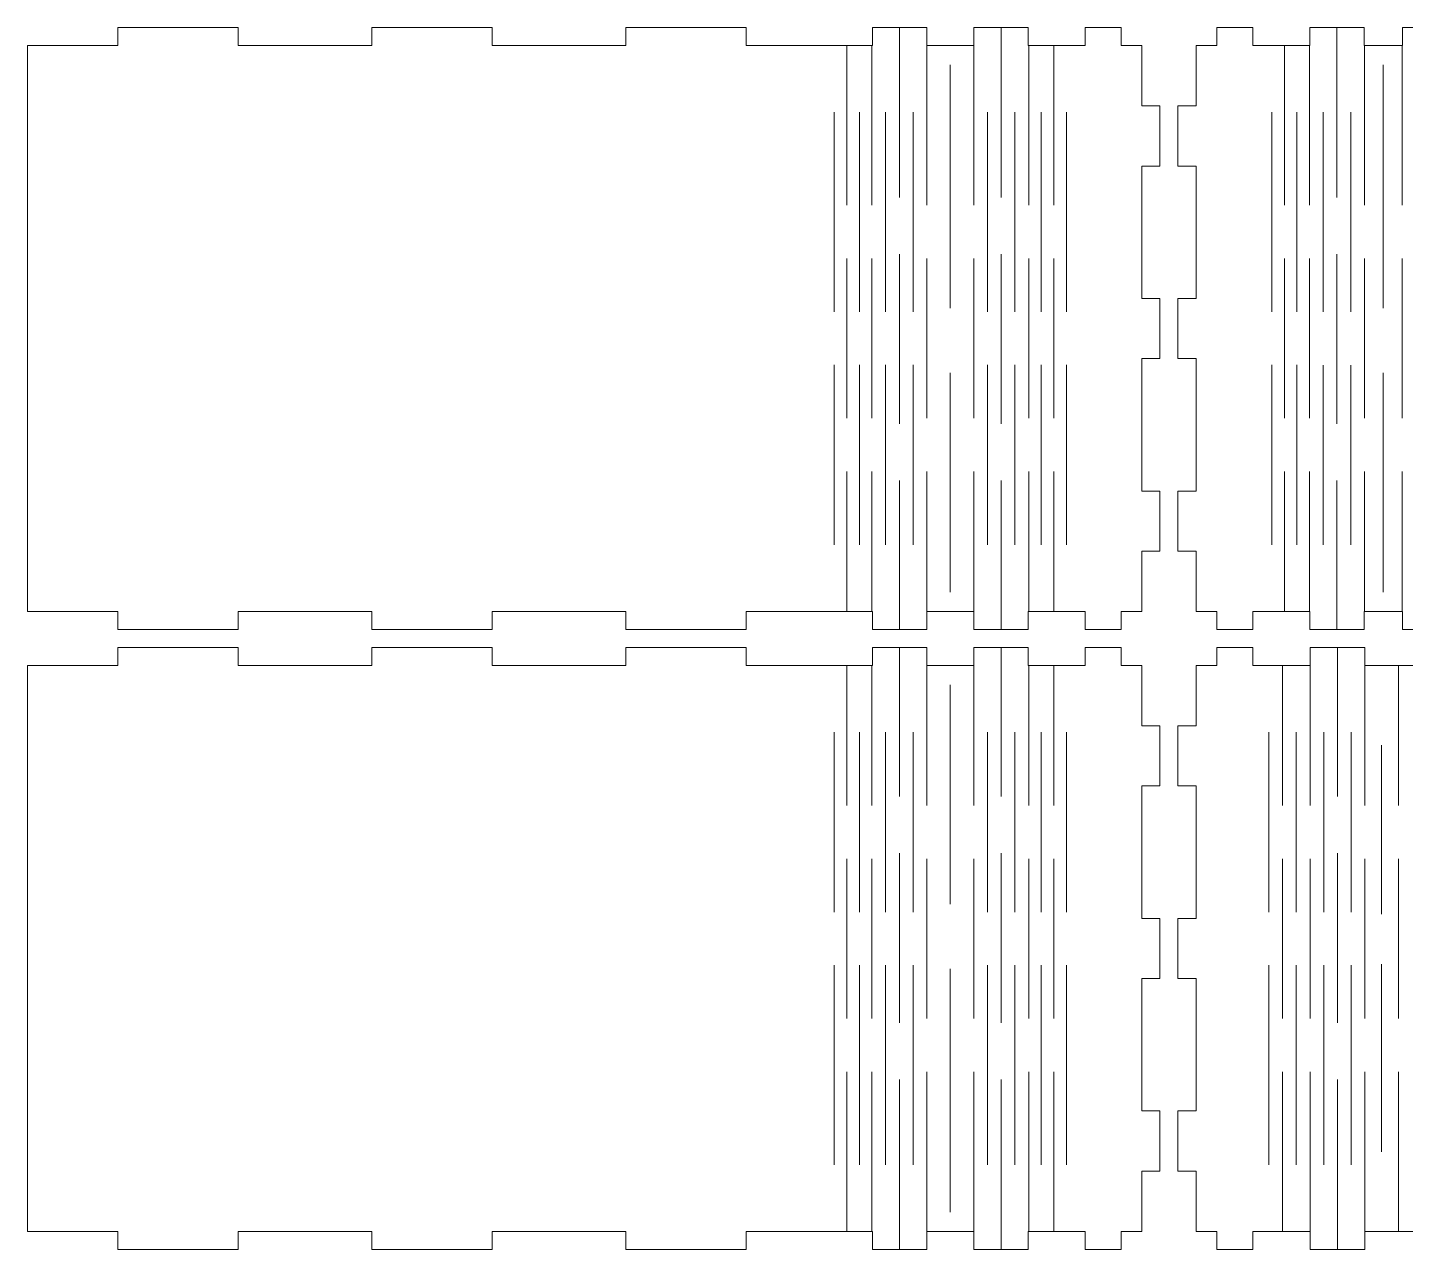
# Model space of a CAD drawing. Header units: millimetres. Extents: x -357 to 357, y -682 to 682.
# Drawn here: x -231.4 to -2.4, y -681.7 to -478.7 of the extents above; entities that cross this region are included whole.
import ezdxf

# ---------------------------------------------------------------- set-up
doc = ezdxf.new("R2010")
doc.units = ezdxf.units.MM
doc.header["$MEASUREMENT"] = 0
doc.layers.add('Camada 1', color=7, linetype='Continuous')

msp = doc.modelspace()

# ---------------------------------------------------------------- linework, layer by layer
at = {"layer": 'Camada 1', "color": 250, "lineweight": 20}
for points, knots in [([(-174.1886, -478.7139), (-174.1886, -478.7139), (-154.1887, -478.7139), (-154.1887, -478.7139), (-154.1887, -478.7139), (-154.1887, -478.7139), (-154.1887, -481.7139), (-154.1887, -481.7139), (-154.1887, -481.7139), (-154.1887, -481.7139), (-131.9916, -481.7139), (-131.9916, -481.7139), (-131.9916, -481.7139), (-131.9916, -481.7139), (-131.9916, -478.7139), (-131.9916, -478.7139), (-131.9916, -478.7139), (-131.9916, -478.7139), (-111.9917, -478.7139), (-111.9917, -478.7139), (-111.9917, -478.7139), (-111.9917, -478.7139), (-111.9917, -481.7139), (-111.9917, -481.7139), (-111.9917, -481.7139), (-111.9917, -481.7139), (-90.9807, -481.7139), (-90.9807, -481.7139), (-90.9807, -481.7139), (-90.9807, -481.7139), (-90.9807, -478.7139), (-90.9807, -478.7139), (-90.9807, -478.7139), (-90.9807, -478.7139), (-81.9556, -478.7139), (-81.9556, -478.7139), (-81.9556, -478.7139), (-81.9556, -478.7139), (-81.9556, -481.7139), (-81.9556, -481.7139), (-81.9556, -481.7139), (-81.9556, -481.7139), (-74.1506, -481.7139), (-74.1506, -481.7139), (-74.1506, -481.7139), (-74.1506, -481.7139), (-74.1506, -478.7139), (-74.1506, -478.7139), (-74.1506, -478.7139), (-74.1506, -478.7139), (-65.1255, -478.7139), (-65.1255, -478.7139), (-65.1255, -478.7139), (-65.1255, -478.7139), (-65.1255, -481.7139), (-65.1255, -481.7139), (-65.1255, -481.7139), (-65.1255, -481.7139), (-55.6663, -481.7139), (-55.6663, -481.7139), (-55.6663, -481.7139), (-55.6663, -481.7139), (-55.6663, -478.7139), (-55.6663, -478.7139), (-55.6663, -478.7139), (-55.6663, -478.7139), (-49.6663, -478.7139), (-49.6663, -478.7139), (-49.6663, -478.7139), (-49.6663, -478.7139), (-49.6663, -481.7139), (-49.6663, -481.7139), (-49.6663, -481.7139), (-49.6663, -481.7139), (-46.2182, -481.7139), (-46.2182, -481.7139), (-46.2182, -481.7139), (-46.2182, -481.7139), (-46.2182, -491.7138), (-46.2182, -491.7138), (-46.2182, -491.7138), (-46.2182, -491.7138), (-43.2182, -491.7138), (-43.2182, -491.7138), (-43.2182, -491.7138), (-43.2182, -491.7138), (-43.2182, -501.7138), (-43.2182, -501.7138), (-43.2182, -501.7138), (-43.2182, -501.7138), (-46.2182, -501.7138), (-46.2182, -501.7138), (-46.2182, -501.7138), (-46.2182, -501.7138), (-46.2182, -523.7137), (-46.2182, -523.7137), (-46.2182, -523.7137), (-46.2182, -523.7137), (-43.2182, -523.7137), (-43.2182, -523.7137), (-43.2182, -523.7137), (-43.2182, -523.7137), (-43.2182, -533.7137), (-43.2182, -533.7137), (-43.2182, -533.7137), (-43.2182, -533.7137), (-46.2182, -533.7137), (-46.2182, -533.7137), (-46.2182, -533.7137), (-46.2182, -533.7137), (-46.2182, -555.7136), (-46.2182, -555.7136), (-46.2182, -555.7136), (-46.2182, -555.7136), (-43.2182, -555.7136), (-43.2182, -555.7136), (-43.2182, -555.7136), (-43.2182, -555.7136), (-43.2182, -565.7136), (-43.2182, -565.7136), (-43.2182, -565.7136), (-43.2182, -565.7136), (-46.2182, -565.7136), (-46.2182, -565.7136), (-46.2182, -565.7136), (-46.2182, -565.7136), (-46.2182, -575.7135), (-46.2182, -575.7135), (-46.2182, -575.7135), (-46.2182, -575.7135), (-49.6663, -575.7135), (-49.6663, -575.7135), (-49.6663, -575.7135), (-49.6663, -575.7135), (-49.6663, -578.7135), (-49.6663, -578.7135), (-49.6663, -578.7135), (-49.6663, -578.7135), (-55.6663, -578.7135), (-55.6663, -578.7135), (-55.6663, -578.7135), (-55.6663, -578.7135), (-55.6663, -575.7135), (-55.6663, -575.7135), (-55.6663, -575.7135), (-55.6663, -575.7135), (-65.1255, -575.7135), (-65.1255, -575.7135), (-65.1255, -575.7135), (-65.1255, -575.7135), (-65.1255, -578.7135), (-65.1255, -578.7135), (-65.1255, -578.7135), (-65.1255, -578.7135), (-74.1506, -578.7135), (-74.1506, -578.7135), (-74.1506, -578.7135), (-74.1506, -578.7135), (-74.1506, -575.7135), (-74.1506, -575.7135), (-74.1506, -575.7135), (-74.1506, -575.7135), (-81.9556, -575.7135), (-81.9556, -575.7135), (-81.9556, -575.7135), (-81.9556, -575.7135), (-81.9556, -578.7135), (-81.9556, -578.7135), (-81.9556, -578.7135), (-81.9556, -578.7135), (-90.9807, -578.7135), (-90.9807, -578.7135), (-90.9807, -578.7135), (-90.9807, -578.7135), (-90.9807, -575.7135), (-90.9807, -575.7135), (-90.9807, -575.7135), (-90.9807, -575.7135), (-111.9917, -575.7135), (-111.9917, -575.7135), (-111.9917, -575.7135), (-111.9917, -575.7135), (-111.9917, -578.7135), (-111.9917, -578.7135), (-111.9917, -578.7135), (-111.9917, -578.7135), (-131.9916, -578.7135), (-131.9916, -578.7135), (-131.9916, -578.7135), (-131.9916, -578.7135), (-131.9916, -575.7135), (-131.9916, -575.7135), (-131.9916, -575.7135), (-131.9916, -575.7135), (-154.1887, -575.7135), (-154.1887, -575.7135), (-154.1887, -575.7135), (-154.1887, -575.7135), (-154.1887, -578.7135), (-154.1887, -578.7135), (-154.1887, -578.7135), (-154.1887, -578.7135), (-174.1886, -578.7135), (-174.1886, -578.7135), (-174.1886, -578.7135), (-174.1886, -578.7135), (-174.1886, -575.7135), (-174.1886, -575.7135), (-174.1886, -575.7135), (-174.1886, -575.7135), (-196.3856, -575.7135), (-196.3856, -575.7135), (-196.3856, -575.7135), (-196.3856, -575.7135), (-196.3856, -578.7135), (-196.3856, -578.7135), (-196.3856, -578.7135), (-196.3856, -578.7135), (-216.3855, -578.7135), (-216.3855, -578.7135), (-216.3855, -578.7135), (-216.3855, -578.7135), (-216.3855, -575.7135), (-216.3855, -575.7135), (-216.3855, -575.7135), (-216.3855, -575.7135), (-231.3854, -575.7135), (-231.3854, -575.7135), (-231.3854, -575.7135), (-231.3854, -575.7135), (-231.3854, -481.7139), (-231.3854, -481.7139), (-231.3854, -481.7139), (-231.3854, -481.7139), (-216.3855, -481.7139), (-216.3855, -481.7139), (-216.3855, -481.7139), (-216.3855, -481.7139), (-216.3855, -478.7139), (-216.3855, -478.7139), (-216.3855, -478.7139), (-216.3855, -478.7139), (-196.3856, -478.7139), (-196.3856, -478.7139), (-196.3856, -478.7139), (-196.3856, -478.7139), (-196.3856, -481.7139), (-196.3856, -481.7139), (-196.3856, -481.7139), (-196.3856, -481.7139), (-174.1886, -481.7139), (-174.1886, -481.7139), (-174.1886, -481.7139), (-174.1886, -481.7139), (-174.1886, -478.7139), (-174.1886, -478.7139)], [0, 0, 0, 0, 0.01538462, 0.01538462, 0.01538462, 0.01538462, 0.03076923, 0.03076923, 0.03076923, 0.03076923, 0.04615385, 0.04615385, 0.04615385, 0.04615385, 0.06153846, 0.06153846, 0.06153846, 0.06153846, 0.07692308, 0.07692308, 0.07692308, 0.07692308, 0.09230769, 0.09230769, 0.09230769, 0.09230769, 0.10769231, 0.10769231, 0.10769231, 0.10769231, 0.12307692, 0.12307692, 0.12307692, 0.12307692, 0.13846154, 0.13846154, 0.13846154, 0.13846154, 0.15384615, 0.15384615, 0.15384615, 0.15384615, 0.16923077, 0.16923077, 0.16923077, 0.16923077, 0.18461538, 0.18461538, 0.18461538, 0.18461538, 0.2, 0.2, 0.2, 0.2, 0.21538462, 0.21538462, 0.21538462, 0.21538462, 0.23076923, 0.23076923, 0.23076923, 0.23076923, 0.24615385, 0.24615385, 0.24615385, 0.24615385, 0.26153846, 0.26153846, 0.26153846, 0.26153846, 0.27692308, 0.27692308, 0.27692308, 0.27692308, 0.29230769, 0.29230769, 0.29230769, 0.29230769, 0.30769231, 0.30769231, 0.30769231, 0.30769231, 0.32307692, 0.32307692, 0.32307692, 0.32307692, 0.33846154, 0.33846154, 0.33846154, 0.33846154, 0.35384615, 0.35384615, 0.35384615, 0.35384615, 0.36923077, 0.36923077, 0.36923077, 0.36923077, 0.38461538, 0.38461538, 0.38461538, 0.38461538, 0.4, 0.4, 0.4, 0.4, 0.41538462, 0.41538462, 0.41538462, 0.41538462, 0.43076923, 0.43076923, 0.43076923, 0.43076923, 0.44615385, 0.44615385, 0.44615385, 0.44615385, 0.46153846, 0.46153846, 0.46153846, 0.46153846, 0.47692308, 0.47692308, 0.47692308, 0.47692308, 0.49230769, 0.49230769, 0.49230769, 0.49230769, 0.50769231, 0.50769231, 0.50769231, 0.50769231, 0.52307692, 0.52307692, 0.52307692, 0.52307692, 0.53846154, 0.53846154, 0.53846154, 0.53846154, 0.55384615, 0.55384615, 0.55384615, 0.55384615, 0.56923077, 0.56923077, 0.56923077, 0.56923077, 0.58461538, 0.58461538, 0.58461538, 0.58461538, 0.6, 0.6, 0.6, 0.6, 0.61538462, 0.61538462, 0.61538462, 0.61538462, 0.63076923, 0.63076923, 0.63076923, 0.63076923, 0.64615385, 0.64615385, 0.64615385, 0.64615385, 0.66153846, 0.66153846, 0.66153846, 0.66153846, 0.67692308, 0.67692308, 0.67692308, 0.67692308, 0.69230769, 0.69230769, 0.69230769, 0.69230769, 0.70769231, 0.70769231, 0.70769231, 0.70769231, 0.72307692, 0.72307692, 0.72307692, 0.72307692, 0.73846154, 0.73846154, 0.73846154, 0.73846154, 0.75384615, 0.75384615, 0.75384615, 0.75384615, 0.76923077, 0.76923077, 0.76923077, 0.76923077, 0.78461538, 0.78461538, 0.78461538, 0.78461538, 0.8, 0.8, 0.8, 0.8, 0.81538462, 0.81538462, 0.81538462, 0.81538462, 0.83076923, 0.83076923, 0.83076923, 0.83076923, 0.84615385, 0.84615385, 0.84615385, 0.84615385, 0.86153846, 0.86153846, 0.86153846, 0.86153846, 0.87692308, 0.87692308, 0.87692308, 0.87692308, 0.89230769, 0.89230769, 0.89230769, 0.89230769, 0.90769231, 0.90769231, 0.90769231, 0.90769231, 0.92307692, 0.92307692, 0.92307692, 0.92307692, 0.93846154, 0.93846154, 0.93846154, 0.93846154, 0.95384615, 0.95384615, 0.95384615, 0.95384615, 0.96923077, 0.96923077, 0.96923077, 0.96923077, 1, 1, 1, 1]), ([(27.1109, -478.7139), (27.1109, -478.7139), (47.1108, -478.7139), (47.1108, -478.7139), (47.1108, -478.7139), (47.1108, -478.7139), (47.1108, -481.7139), (47.1108, -481.7139), (47.1108, -481.7139), (47.1108, -481.7139), (67.7252, -481.7139), (67.7252, -481.7139), (67.7252, -481.7139), (67.7252, -481.7139), (67.7252, -478.7139), (67.7252, -478.7139), (67.7252, -478.7139), (67.7252, -478.7139), (87.7251, -478.7139), (87.7251, -478.7139), (87.7251, -478.7139), (87.7251, -478.7139), (87.7251, -481.7139), (87.7251, -481.7139), (87.7251, -481.7139), (87.7251, -481.7139), (108.3396, -481.7139), (108.3396, -481.7139), (108.3396, -481.7139), (108.3396, -481.7139), (108.3396, -478.7139), (108.3396, -478.7139), (108.3396, -478.7139), (108.3396, -478.7139), (128.3396, -478.7139), (128.3396, -478.7139), (128.3396, -478.7139), (128.3396, -478.7139), (128.3396, -481.7139), (128.3396, -481.7139), (128.3396, -481.7139), (128.3396, -481.7139), (143.3395, -481.7139), (143.3395, -481.7139), (143.3395, -481.7139), (143.3395, -481.7139), (143.3395, -575.7135), (143.3395, -575.7135), (143.3395, -575.7135), (143.3395, -575.7135), (128.3396, -575.7135), (128.3396, -575.7135), (128.3396, -575.7135), (128.3396, -575.7135), (128.3396, -578.7135), (128.3396, -578.7135), (128.3396, -578.7135), (128.3396, -578.7135), (108.3396, -578.7135), (108.3396, -578.7135), (108.3396, -578.7135), (108.3396, -578.7135), (108.3396, -575.7135), (108.3396, -575.7135), (108.3396, -575.7135), (108.3396, -575.7135), (87.7251, -575.7135), (87.7251, -575.7135), (87.7251, -575.7135), (87.7251, -575.7135), (87.7251, -578.7135), (87.7251, -578.7135), (87.7251, -578.7135), (87.7251, -578.7135), (67.7252, -578.7135), (67.7252, -578.7135), (67.7252, -578.7135), (67.7252, -578.7135), (67.7252, -575.7135), (67.7252, -575.7135), (67.7252, -575.7135), (67.7252, -575.7135), (47.1108, -575.7135), (47.1108, -575.7135), (47.1108, -575.7135), (47.1108, -575.7135), (47.1108, -578.7135), (47.1108, -578.7135), (47.1108, -578.7135), (47.1108, -578.7135), (27.1109, -578.7135), (27.1109, -578.7135), (27.1109, -578.7135), (27.1109, -578.7135), (27.1109, -575.7135), (27.1109, -575.7135), (27.1109, -575.7135), (27.1109, -575.7135), (6.0997, -575.7135), (6.0997, -575.7135), (6.0997, -575.7135), (6.0997, -575.7135), (6.0997, -578.7135), (6.0997, -578.7135), (6.0997, -578.7135), (6.0997, -578.7135), (-2.9252, -578.7135), (-2.9252, -578.7135), (-2.9252, -578.7135), (-2.9252, -578.7135), (-2.9252, -575.7135), (-2.9252, -575.7135), (-2.9252, -575.7135), (-2.9252, -575.7135), (-9.2858, -575.7135), (-9.2858, -575.7135), (-9.2858, -575.7135), (-9.2858, -575.7135), (-9.2858, -578.7135), (-9.2858, -578.7135), (-9.2858, -578.7135), (-9.2858, -578.7135), (-18.3109, -578.7135), (-18.3109, -578.7135), (-18.3109, -578.7135), (-18.3109, -578.7135), (-18.3109, -575.7135), (-18.3109, -575.7135), (-18.3109, -575.7135), (-18.3109, -575.7135), (-27.77, -575.7135), (-27.77, -575.7135), (-27.77, -575.7135), (-27.77, -575.7135), (-27.77, -578.7135), (-27.77, -578.7135), (-27.77, -578.7135), (-27.77, -578.7135), (-33.77, -578.7135), (-33.77, -578.7135), (-33.77, -578.7135), (-33.77, -578.7135), (-33.77, -575.7135), (-33.77, -575.7135), (-33.77, -575.7135), (-33.77, -575.7135), (-37.2182, -575.7135), (-37.2182, -575.7135), (-37.2182, -575.7135), (-37.2182, -575.7135), (-37.2182, -565.7136), (-37.2182, -565.7136), (-37.2182, -565.7136), (-37.2182, -565.7136), (-40.2182, -565.7136), (-40.2182, -565.7136), (-40.2182, -565.7136), (-40.2182, -565.7136), (-40.2182, -555.7136), (-40.2182, -555.7136), (-40.2182, -555.7136), (-40.2182, -555.7136), (-37.2182, -555.7136), (-37.2182, -555.7136), (-37.2182, -555.7136), (-37.2182, -555.7136), (-37.2182, -533.7137), (-37.2182, -533.7137), (-37.2182, -533.7137), (-37.2182, -533.7137), (-40.2182, -533.7137), (-40.2182, -533.7137), (-40.2182, -533.7137), (-40.2182, -533.7137), (-40.2182, -523.7137), (-40.2182, -523.7137), (-40.2182, -523.7137), (-40.2182, -523.7137), (-37.2182, -523.7137), (-37.2182, -523.7137), (-37.2182, -523.7137), (-37.2182, -523.7137), (-37.2182, -501.7138), (-37.2182, -501.7138), (-37.2182, -501.7138), (-37.2182, -501.7138), (-40.2182, -501.7138), (-40.2182, -501.7138), (-40.2182, -501.7138), (-40.2182, -501.7138), (-40.2182, -491.7138), (-40.2182, -491.7138), (-40.2182, -491.7138), (-40.2182, -491.7138), (-37.2182, -491.7138), (-37.2182, -491.7138), (-37.2182, -491.7138), (-37.2182, -491.7138), (-37.2182, -481.7139), (-37.2182, -481.7139), (-37.2182, -481.7139), (-37.2182, -481.7139), (-33.77, -481.7139), (-33.77, -481.7139), (-33.77, -481.7139), (-33.77, -481.7139), (-33.77, -478.7139), (-33.77, -478.7139), (-33.77, -478.7139), (-33.77, -478.7139), (-27.77, -478.7139), (-27.77, -478.7139), (-27.77, -478.7139), (-27.77, -478.7139), (-27.77, -481.7139), (-27.77, -481.7139), (-27.77, -481.7139), (-27.77, -481.7139), (-18.3109, -481.7139), (-18.3109, -481.7139), (-18.3109, -481.7139), (-18.3109, -481.7139), (-18.3109, -478.7139), (-18.3109, -478.7139), (-18.3109, -478.7139), (-18.3109, -478.7139), (-9.2858, -478.7139), (-9.2858, -478.7139), (-9.2858, -478.7139), (-9.2858, -478.7139), (-9.2858, -481.7139), (-9.2858, -481.7139), (-9.2858, -481.7139), (-9.2858, -481.7139), (-2.9252, -481.7139), (-2.9252, -481.7139), (-2.9252, -481.7139), (-2.9252, -481.7139), (-2.9252, -478.7139), (-2.9252, -478.7139), (-2.9252, -478.7139), (-2.9252, -478.7139), (6.0997, -478.7139), (6.0997, -478.7139), (6.0997, -478.7139), (6.0997, -478.7139), (6.0997, -481.7139), (6.0997, -481.7139), (6.0997, -481.7139), (6.0997, -481.7139), (27.1109, -481.7139), (27.1109, -481.7139), (27.1109, -481.7139), (27.1109, -481.7139), (27.1109, -478.7139), (27.1109, -478.7139)], [0, 0, 0, 0, 0.01538462, 0.01538462, 0.01538462, 0.01538462, 0.03076923, 0.03076923, 0.03076923, 0.03076923, 0.04615385, 0.04615385, 0.04615385, 0.04615385, 0.06153846, 0.06153846, 0.06153846, 0.06153846, 0.07692308, 0.07692308, 0.07692308, 0.07692308, 0.09230769, 0.09230769, 0.09230769, 0.09230769, 0.10769231, 0.10769231, 0.10769231, 0.10769231, 0.12307692, 0.12307692, 0.12307692, 0.12307692, 0.13846154, 0.13846154, 0.13846154, 0.13846154, 0.15384615, 0.15384615, 0.15384615, 0.15384615, 0.16923077, 0.16923077, 0.16923077, 0.16923077, 0.18461538, 0.18461538, 0.18461538, 0.18461538, 0.2, 0.2, 0.2, 0.2, 0.21538462, 0.21538462, 0.21538462, 0.21538462, 0.23076923, 0.23076923, 0.23076923, 0.23076923, 0.24615385, 0.24615385, 0.24615385, 0.24615385, 0.26153846, 0.26153846, 0.26153846, 0.26153846, 0.27692308, 0.27692308, 0.27692308, 0.27692308, 0.29230769, 0.29230769, 0.29230769, 0.29230769, 0.30769231, 0.30769231, 0.30769231, 0.30769231, 0.32307692, 0.32307692, 0.32307692, 0.32307692, 0.33846154, 0.33846154, 0.33846154, 0.33846154, 0.35384615, 0.35384615, 0.35384615, 0.35384615, 0.36923077, 0.36923077, 0.36923077, 0.36923077, 0.38461538, 0.38461538, 0.38461538, 0.38461538, 0.4, 0.4, 0.4, 0.4, 0.41538462, 0.41538462, 0.41538462, 0.41538462, 0.43076923, 0.43076923, 0.43076923, 0.43076923, 0.44615385, 0.44615385, 0.44615385, 0.44615385, 0.46153846, 0.46153846, 0.46153846, 0.46153846, 0.47692308, 0.47692308, 0.47692308, 0.47692308, 0.49230769, 0.49230769, 0.49230769, 0.49230769, 0.50769231, 0.50769231, 0.50769231, 0.50769231, 0.52307692, 0.52307692, 0.52307692, 0.52307692, 0.53846154, 0.53846154, 0.53846154, 0.53846154, 0.55384615, 0.55384615, 0.55384615, 0.55384615, 0.56923077, 0.56923077, 0.56923077, 0.56923077, 0.58461538, 0.58461538, 0.58461538, 0.58461538, 0.6, 0.6, 0.6, 0.6, 0.61538462, 0.61538462, 0.61538462, 0.61538462, 0.63076923, 0.63076923, 0.63076923, 0.63076923, 0.64615385, 0.64615385, 0.64615385, 0.64615385, 0.66153846, 0.66153846, 0.66153846, 0.66153846, 0.67692308, 0.67692308, 0.67692308, 0.67692308, 0.69230769, 0.69230769, 0.69230769, 0.69230769, 0.70769231, 0.70769231, 0.70769231, 0.70769231, 0.72307692, 0.72307692, 0.72307692, 0.72307692, 0.73846154, 0.73846154, 0.73846154, 0.73846154, 0.75384615, 0.75384615, 0.75384615, 0.75384615, 0.76923077, 0.76923077, 0.76923077, 0.76923077, 0.78461538, 0.78461538, 0.78461538, 0.78461538, 0.8, 0.8, 0.8, 0.8, 0.81538462, 0.81538462, 0.81538462, 0.81538462, 0.83076923, 0.83076923, 0.83076923, 0.83076923, 0.84615385, 0.84615385, 0.84615385, 0.84615385, 0.86153846, 0.86153846, 0.86153846, 0.86153846, 0.87692308, 0.87692308, 0.87692308, 0.87692308, 0.89230769, 0.89230769, 0.89230769, 0.89230769, 0.90769231, 0.90769231, 0.90769231, 0.90769231, 0.92307692, 0.92307692, 0.92307692, 0.92307692, 0.93846154, 0.93846154, 0.93846154, 0.93846154, 0.95384615, 0.95384615, 0.95384615, 0.95384615, 0.96923077, 0.96923077, 0.96923077, 0.96923077, 1, 1, 1, 1]), ([(-174.1886, -681.7131), (-174.1886, -681.7131), (-154.1887, -681.7131), (-154.1887, -681.7131), (-154.1887, -681.7131), (-154.1887, -681.7131), (-154.1887, -678.7131), (-154.1887, -678.7131), (-154.1887, -678.7131), (-154.1887, -678.7131), (-131.9916, -678.7131), (-131.9916, -678.7131), (-131.9916, -678.7131), (-131.9916, -678.7131), (-131.9916, -681.7131), (-131.9916, -681.7131), (-131.9916, -681.7131), (-131.9916, -681.7131), (-111.9917, -681.7131), (-111.9917, -681.7131), (-111.9917, -681.7131), (-111.9917, -681.7131), (-111.9917, -678.7131), (-111.9917, -678.7131), (-111.9917, -678.7131), (-111.9917, -678.7131), (-90.9807, -678.7131), (-90.9807, -678.7131), (-90.9807, -678.7131), (-90.9807, -678.7131), (-90.9807, -681.7131), (-90.9807, -681.7131), (-90.9807, -681.7131), (-90.9807, -681.7131), (-81.9556, -681.7131), (-81.9556, -681.7131), (-81.9556, -681.7131), (-81.9556, -681.7131), (-81.9556, -678.7131), (-81.9556, -678.7131), (-81.9556, -678.7131), (-81.9556, -678.7131), (-74.1506, -678.7131), (-74.1506, -678.7131), (-74.1506, -678.7131), (-74.1506, -678.7131), (-74.1506, -681.7131), (-74.1506, -681.7131), (-74.1506, -681.7131), (-74.1506, -681.7131), (-65.1255, -681.7131), (-65.1255, -681.7131), (-65.1255, -681.7131), (-65.1255, -681.7131), (-65.1255, -678.7131), (-65.1255, -678.7131), (-65.1255, -678.7131), (-65.1255, -678.7131), (-55.6663, -678.7131), (-55.6663, -678.7131), (-55.6663, -678.7131), (-55.6663, -678.7131), (-55.6663, -681.7131), (-55.6663, -681.7131), (-55.6663, -681.7131), (-55.6663, -681.7131), (-49.6663, -681.7131), (-49.6663, -681.7131), (-49.6663, -681.7131), (-49.6663, -681.7131), (-49.6663, -678.7131), (-49.6663, -678.7131), (-49.6663, -678.7131), (-49.6663, -678.7131), (-46.2182, -678.7131), (-46.2182, -678.7131), (-46.2182, -678.7131), (-46.2182, -678.7131), (-46.2182, -668.7132), (-46.2182, -668.7132), (-46.2182, -668.7132), (-46.2182, -668.7132), (-43.2182, -668.7132), (-43.2182, -668.7132), (-43.2182, -668.7132), (-43.2182, -668.7132), (-43.2182, -658.7132), (-43.2182, -658.7132), (-43.2182, -658.7132), (-43.2182, -658.7132), (-46.2182, -658.7132), (-46.2182, -658.7132), (-46.2182, -658.7132), (-46.2182, -658.7132), (-46.2182, -636.7133), (-46.2182, -636.7133), (-46.2182, -636.7133), (-46.2182, -636.7133), (-43.2182, -636.7133), (-43.2182, -636.7133), (-43.2182, -636.7133), (-43.2182, -636.7133), (-43.2182, -626.7133), (-43.2182, -626.7133), (-43.2182, -626.7133), (-43.2182, -626.7133), (-46.2182, -626.7133), (-46.2182, -626.7133), (-46.2182, -626.7133), (-46.2182, -626.7133), (-46.2182, -604.7134), (-46.2182, -604.7134), (-46.2182, -604.7134), (-46.2182, -604.7134), (-43.2182, -604.7134), (-43.2182, -604.7134), (-43.2182, -604.7134), (-43.2182, -604.7134), (-43.2182, -594.7134), (-43.2182, -594.7134), (-43.2182, -594.7134), (-43.2182, -594.7134), (-46.2182, -594.7134), (-46.2182, -594.7134), (-46.2182, -594.7134), (-46.2182, -594.7134), (-46.2182, -584.7135), (-46.2182, -584.7135), (-46.2182, -584.7135), (-46.2182, -584.7135), (-49.6663, -584.7135), (-49.6663, -584.7135), (-49.6663, -584.7135), (-49.6663, -584.7135), (-49.6663, -581.7135), (-49.6663, -581.7135), (-49.6663, -581.7135), (-49.6663, -581.7135), (-55.6663, -581.7135), (-55.6663, -581.7135), (-55.6663, -581.7135), (-55.6663, -581.7135), (-55.6663, -584.7135), (-55.6663, -584.7135), (-55.6663, -584.7135), (-55.6663, -584.7135), (-65.1255, -584.7135), (-65.1255, -584.7135), (-65.1255, -584.7135), (-65.1255, -584.7135), (-65.1255, -581.7135), (-65.1255, -581.7135), (-65.1255, -581.7135), (-65.1255, -581.7135), (-74.1506, -581.7135), (-74.1506, -581.7135), (-74.1506, -581.7135), (-74.1506, -581.7135), (-74.1506, -584.7135), (-74.1506, -584.7135), (-74.1506, -584.7135), (-74.1506, -584.7135), (-81.9556, -584.7135), (-81.9556, -584.7135), (-81.9556, -584.7135), (-81.9556, -584.7135), (-81.9556, -581.7135), (-81.9556, -581.7135), (-81.9556, -581.7135), (-81.9556, -581.7135), (-90.9807, -581.7135), (-90.9807, -581.7135), (-90.9807, -581.7135), (-90.9807, -581.7135), (-90.9807, -584.7135), (-90.9807, -584.7135), (-90.9807, -584.7135), (-90.9807, -584.7135), (-111.9917, -584.7135), (-111.9917, -584.7135), (-111.9917, -584.7135), (-111.9917, -584.7135), (-111.9917, -581.7135), (-111.9917, -581.7135), (-111.9917, -581.7135), (-111.9917, -581.7135), (-131.9916, -581.7135), (-131.9916, -581.7135), (-131.9916, -581.7135), (-131.9916, -581.7135), (-131.9916, -584.7135), (-131.9916, -584.7135), (-131.9916, -584.7135), (-131.9916, -584.7135), (-154.1887, -584.7135), (-154.1887, -584.7135), (-154.1887, -584.7135), (-154.1887, -584.7135), (-154.1887, -581.7135), (-154.1887, -581.7135), (-154.1887, -581.7135), (-154.1887, -581.7135), (-174.1886, -581.7135), (-174.1886, -581.7135), (-174.1886, -581.7135), (-174.1886, -581.7135), (-174.1886, -584.7135), (-174.1886, -584.7135), (-174.1886, -584.7135), (-174.1886, -584.7135), (-196.3856, -584.7135), (-196.3856, -584.7135), (-196.3856, -584.7135), (-196.3856, -584.7135), (-196.3856, -581.7135), (-196.3856, -581.7135), (-196.3856, -581.7135), (-196.3856, -581.7135), (-216.3855, -581.7135), (-216.3855, -581.7135), (-216.3855, -581.7135), (-216.3855, -581.7135), (-216.3855, -584.7135), (-216.3855, -584.7135), (-216.3855, -584.7135), (-216.3855, -584.7135), (-231.3854, -584.7135), (-231.3854, -584.7135), (-231.3854, -584.7135), (-231.3854, -584.7135), (-231.3854, -678.7131), (-231.3854, -678.7131), (-231.3854, -678.7131), (-231.3854, -678.7131), (-216.3855, -678.7131), (-216.3855, -678.7131), (-216.3855, -678.7131), (-216.3855, -678.7131), (-216.3855, -681.7131), (-216.3855, -681.7131), (-216.3855, -681.7131), (-216.3855, -681.7131), (-196.3856, -681.7131), (-196.3856, -681.7131), (-196.3856, -681.7131), (-196.3856, -681.7131), (-196.3856, -678.7131), (-196.3856, -678.7131), (-196.3856, -678.7131), (-196.3856, -678.7131), (-174.1886, -678.7131), (-174.1886, -678.7131), (-174.1886, -678.7131), (-174.1886, -678.7131), (-174.1886, -681.7131), (-174.1886, -681.7131)], [0, 0, 0, 0, 0.01538462, 0.01538462, 0.01538462, 0.01538462, 0.03076923, 0.03076923, 0.03076923, 0.03076923, 0.04615385, 0.04615385, 0.04615385, 0.04615385, 0.06153846, 0.06153846, 0.06153846, 0.06153846, 0.07692308, 0.07692308, 0.07692308, 0.07692308, 0.09230769, 0.09230769, 0.09230769, 0.09230769, 0.10769231, 0.10769231, 0.10769231, 0.10769231, 0.12307692, 0.12307692, 0.12307692, 0.12307692, 0.13846154, 0.13846154, 0.13846154, 0.13846154, 0.15384615, 0.15384615, 0.15384615, 0.15384615, 0.16923077, 0.16923077, 0.16923077, 0.16923077, 0.18461538, 0.18461538, 0.18461538, 0.18461538, 0.2, 0.2, 0.2, 0.2, 0.21538462, 0.21538462, 0.21538462, 0.21538462, 0.23076923, 0.23076923, 0.23076923, 0.23076923, 0.24615385, 0.24615385, 0.24615385, 0.24615385, 0.26153846, 0.26153846, 0.26153846, 0.26153846, 0.27692308, 0.27692308, 0.27692308, 0.27692308, 0.29230769, 0.29230769, 0.29230769, 0.29230769, 0.30769231, 0.30769231, 0.30769231, 0.30769231, 0.32307692, 0.32307692, 0.32307692, 0.32307692, 0.33846154, 0.33846154, 0.33846154, 0.33846154, 0.35384615, 0.35384615, 0.35384615, 0.35384615, 0.36923077, 0.36923077, 0.36923077, 0.36923077, 0.38461538, 0.38461538, 0.38461538, 0.38461538, 0.4, 0.4, 0.4, 0.4, 0.41538462, 0.41538462, 0.41538462, 0.41538462, 0.43076923, 0.43076923, 0.43076923, 0.43076923, 0.44615385, 0.44615385, 0.44615385, 0.44615385, 0.46153846, 0.46153846, 0.46153846, 0.46153846, 0.47692308, 0.47692308, 0.47692308, 0.47692308, 0.49230769, 0.49230769, 0.49230769, 0.49230769, 0.50769231, 0.50769231, 0.50769231, 0.50769231, 0.52307692, 0.52307692, 0.52307692, 0.52307692, 0.53846154, 0.53846154, 0.53846154, 0.53846154, 0.55384615, 0.55384615, 0.55384615, 0.55384615, 0.56923077, 0.56923077, 0.56923077, 0.56923077, 0.58461538, 0.58461538, 0.58461538, 0.58461538, 0.6, 0.6, 0.6, 0.6, 0.61538462, 0.61538462, 0.61538462, 0.61538462, 0.63076923, 0.63076923, 0.63076923, 0.63076923, 0.64615385, 0.64615385, 0.64615385, 0.64615385, 0.66153846, 0.66153846, 0.66153846, 0.66153846, 0.67692308, 0.67692308, 0.67692308, 0.67692308, 0.69230769, 0.69230769, 0.69230769, 0.69230769, 0.70769231, 0.70769231, 0.70769231, 0.70769231, 0.72307692, 0.72307692, 0.72307692, 0.72307692, 0.73846154, 0.73846154, 0.73846154, 0.73846154, 0.75384615, 0.75384615, 0.75384615, 0.75384615, 0.76923077, 0.76923077, 0.76923077, 0.76923077, 0.78461538, 0.78461538, 0.78461538, 0.78461538, 0.8, 0.8, 0.8, 0.8, 0.81538462, 0.81538462, 0.81538462, 0.81538462, 0.83076923, 0.83076923, 0.83076923, 0.83076923, 0.84615385, 0.84615385, 0.84615385, 0.84615385, 0.86153846, 0.86153846, 0.86153846, 0.86153846, 0.87692308, 0.87692308, 0.87692308, 0.87692308, 0.89230769, 0.89230769, 0.89230769, 0.89230769, 0.90769231, 0.90769231, 0.90769231, 0.90769231, 0.92307692, 0.92307692, 0.92307692, 0.92307692, 0.93846154, 0.93846154, 0.93846154, 0.93846154, 0.95384615, 0.95384615, 0.95384615, 0.95384615, 0.96923077, 0.96923077, 0.96923077, 0.96923077, 1, 1, 1, 1]), ([(-9.1555, -678.7131), (-9.1555, -678.7131), (2.0408, -678.7131), (2.0408, -678.7131), (2.0408, -678.7131), (2.0408, -678.7131), (2.0408, -681.7131), (2.0408, -681.7131), (2.0408, -681.7131), (2.0408, -681.7131), (11.1625, -681.7131), (11.1625, -681.7131), (11.1625, -681.7131), (11.1625, -681.7131), (11.1625, -678.7131), (11.1625, -678.7131), (11.1625, -678.7131), (11.1625, -678.7131), (27.2073, -678.7131), (27.2073, -678.7131), (27.2073, -678.7131), (27.2073, -678.7131), (27.2073, -681.7131), (27.2073, -681.7131), (27.2073, -681.7131), (27.2073, -681.7131), (37.2073, -681.7131), (37.2073, -681.7131), (37.2073, -681.7131), (37.2073, -681.7131), (37.2073, -678.7131), (37.2073, -678.7131), (37.2073, -678.7131), (37.2073, -678.7131), (57.8946, -678.7131), (57.8946, -678.7131), (57.8946, -678.7131), (57.8946, -678.7131), (57.8946, -681.7131), (57.8946, -681.7131), (57.8946, -681.7131), (57.8946, -681.7131), (67.8945, -681.7131), (67.8945, -681.7131), (67.8945, -681.7131), (67.8945, -681.7131), (67.8945, -678.7131), (67.8945, -678.7131), (67.8945, -678.7131), (67.8945, -678.7131), (77.8945, -678.7131), (77.8945, -678.7131), (77.8945, -678.7131), (77.8945, -678.7131), (77.8945, -584.7135), (77.8945, -584.7135), (77.8945, -584.7135), (77.8945, -584.7135), (67.8945, -584.7135), (67.8945, -584.7135), (67.8945, -584.7135), (67.8945, -584.7135), (67.8945, -581.7135), (67.8945, -581.7135), (67.8945, -581.7135), (67.8945, -581.7135), (57.8946, -581.7135), (57.8946, -581.7135), (57.8946, -581.7135), (57.8946, -581.7135), (57.8946, -584.7135), (57.8946, -584.7135), (57.8946, -584.7135), (57.8946, -584.7135), (37.2073, -584.7135), (37.2073, -584.7135), (37.2073, -584.7135), (37.2073, -584.7135), (37.2073, -581.7135), (37.2073, -581.7135), (37.2073, -581.7135), (37.2073, -581.7135), (27.2073, -581.7135), (27.2073, -581.7135), (27.2073, -581.7135), (27.2073, -581.7135), (27.2073, -584.7135), (27.2073, -584.7135), (27.2073, -584.7135), (27.2073, -584.7135), (11.1625, -584.7135), (11.1625, -584.7135), (11.1625, -584.7135), (11.1625, -584.7135), (11.1625, -581.7135), (11.1625, -581.7135), (11.1625, -581.7135), (11.1625, -581.7135), (2.0408, -581.7135), (2.0408, -581.7135), (2.0408, -581.7135), (2.0408, -581.7135), (2.0408, -584.7135), (2.0408, -584.7135), (2.0408, -584.7135), (2.0408, -584.7135), (-9.1555, -584.7135), (-9.1555, -584.7135), (-9.1555, -584.7135), (-9.1555, -584.7135), (-9.1555, -581.7135), (-9.1555, -581.7135), (-9.1555, -581.7135), (-9.1555, -581.7135), (-18.2771, -581.7135), (-18.2771, -581.7135), (-18.2771, -581.7135), (-18.2771, -581.7135), (-18.2771, -584.7135), (-18.2771, -584.7135), (-18.2771, -584.7135), (-18.2771, -584.7135), (-27.7702, -584.7135), (-27.7702, -584.7135), (-27.7702, -584.7135), (-27.7702, -584.7135), (-27.7702, -581.7135), (-27.7702, -581.7135), (-27.7702, -581.7135), (-27.7702, -581.7135), (-33.7702, -581.7135), (-33.7702, -581.7135), (-33.7702, -581.7135), (-33.7702, -581.7135), (-33.7702, -584.7135), (-33.7702, -584.7135), (-33.7702, -584.7135), (-33.7702, -584.7135), (-37.2182, -584.7135), (-37.2182, -584.7135), (-37.2182, -584.7135), (-37.2182, -584.7135), (-37.2182, -594.7134), (-37.2182, -594.7134), (-37.2182, -594.7134), (-37.2182, -594.7134), (-40.2182, -594.7134), (-40.2182, -594.7134), (-40.2182, -594.7134), (-40.2182, -594.7134), (-40.2182, -604.7134), (-40.2182, -604.7134), (-40.2182, -604.7134), (-40.2182, -604.7134), (-37.2182, -604.7134), (-37.2182, -604.7134), (-37.2182, -604.7134), (-37.2182, -604.7134), (-37.2182, -626.7133), (-37.2182, -626.7133), (-37.2182, -626.7133), (-37.2182, -626.7133), (-40.2182, -626.7133), (-40.2182, -626.7133), (-40.2182, -626.7133), (-40.2182, -626.7133), (-40.2182, -636.7133), (-40.2182, -636.7133), (-40.2182, -636.7133), (-40.2182, -636.7133), (-37.2182, -636.7133), (-37.2182, -636.7133), (-37.2182, -636.7133), (-37.2182, -636.7133), (-37.2182, -658.7132), (-37.2182, -658.7132), (-37.2182, -658.7132), (-37.2182, -658.7132), (-40.2182, -658.7132), (-40.2182, -658.7132), (-40.2182, -658.7132), (-40.2182, -658.7132), (-40.2182, -668.7132), (-40.2182, -668.7132), (-40.2182, -668.7132), (-40.2182, -668.7132), (-37.2182, -668.7132), (-37.2182, -668.7132), (-37.2182, -668.7132), (-37.2182, -668.7132), (-37.2182, -678.7131), (-37.2182, -678.7131), (-37.2182, -678.7131), (-37.2182, -678.7131), (-33.7702, -678.7131), (-33.7702, -678.7131), (-33.7702, -678.7131), (-33.7702, -678.7131), (-33.7702, -681.7131), (-33.7702, -681.7131), (-33.7702, -681.7131), (-33.7702, -681.7131), (-27.7702, -681.7131), (-27.7702, -681.7131), (-27.7702, -681.7131), (-27.7702, -681.7131), (-27.7702, -678.7131), (-27.7702, -678.7131), (-27.7702, -678.7131), (-27.7702, -678.7131), (-18.2771, -678.7131), (-18.2771, -678.7131), (-18.2771, -678.7131), (-18.2771, -678.7131), (-18.2771, -681.7131), (-18.2771, -681.7131), (-18.2771, -681.7131), (-18.2771, -681.7131), (-9.1555, -681.7131), (-9.1555, -681.7131), (-9.1555, -681.7131), (-9.1555, -681.7131), (-9.1555, -678.7131), (-9.1555, -678.7131)], [0, 0, 0, 0, 0.01754386, 0.01754386, 0.01754386, 0.01754386, 0.03508772, 0.03508772, 0.03508772, 0.03508772, 0.05263158, 0.05263158, 0.05263158, 0.05263158, 0.07017544, 0.07017544, 0.07017544, 0.07017544, 0.0877193, 0.0877193, 0.0877193, 0.0877193, 0.10526316, 0.10526316, 0.10526316, 0.10526316, 0.12280702, 0.12280702, 0.12280702, 0.12280702, 0.14035088, 0.14035088, 0.14035088, 0.14035088, 0.15789474, 0.15789474, 0.15789474, 0.15789474, 0.1754386, 0.1754386, 0.1754386, 0.1754386, 0.19298246, 0.19298246, 0.19298246, 0.19298246, 0.21052632, 0.21052632, 0.21052632, 0.21052632, 0.22807018, 0.22807018, 0.22807018, 0.22807018, 0.24561404, 0.24561404, 0.24561404, 0.24561404, 0.26315789, 0.26315789, 0.26315789, 0.26315789, 0.28070175, 0.28070175, 0.28070175, 0.28070175, 0.29824561, 0.29824561, 0.29824561, 0.29824561, 0.31578947, 0.31578947, 0.31578947, 0.31578947, 0.33333333, 0.33333333, 0.33333333, 0.33333333, 0.35087719, 0.35087719, 0.35087719, 0.35087719, 0.36842105, 0.36842105, 0.36842105, 0.36842105, 0.38596491, 0.38596491, 0.38596491, 0.38596491, 0.40350877, 0.40350877, 0.40350877, 0.40350877, 0.42105263, 0.42105263, 0.42105263, 0.42105263, 0.43859649, 0.43859649, 0.43859649, 0.43859649, 0.45614035, 0.45614035, 0.45614035, 0.45614035, 0.47368421, 0.47368421, 0.47368421, 0.47368421, 0.49122807, 0.49122807, 0.49122807, 0.49122807, 0.50877193, 0.50877193, 0.50877193, 0.50877193, 0.52631579, 0.52631579, 0.52631579, 0.52631579, 0.54385965, 0.54385965, 0.54385965, 0.54385965, 0.56140351, 0.56140351, 0.56140351, 0.56140351, 0.57894737, 0.57894737, 0.57894737, 0.57894737, 0.59649123, 0.59649123, 0.59649123, 0.59649123, 0.61403509, 0.61403509, 0.61403509, 0.61403509, 0.63157895, 0.63157895, 0.63157895, 0.63157895, 0.64912281, 0.64912281, 0.64912281, 0.64912281, 0.66666667, 0.66666667, 0.66666667, 0.66666667, 0.68421053, 0.68421053, 0.68421053, 0.68421053, 0.70175439, 0.70175439, 0.70175439, 0.70175439, 0.71929825, 0.71929825, 0.71929825, 0.71929825, 0.73684211, 0.73684211, 0.73684211, 0.73684211, 0.75438596, 0.75438596, 0.75438596, 0.75438596, 0.77192982, 0.77192982, 0.77192982, 0.77192982, 0.78947368, 0.78947368, 0.78947368, 0.78947368, 0.80701754, 0.80701754, 0.80701754, 0.80701754, 0.8245614, 0.8245614, 0.8245614, 0.8245614, 0.84210526, 0.84210526, 0.84210526, 0.84210526, 0.85964912, 0.85964912, 0.85964912, 0.85964912, 0.87719298, 0.87719298, 0.87719298, 0.87719298, 0.89473684, 0.89473684, 0.89473684, 0.89473684, 0.9122807, 0.9122807, 0.9122807, 0.9122807, 0.92982456, 0.92982456, 0.92982456, 0.92982456, 0.94736842, 0.94736842, 0.94736842, 0.94736842, 0.96491228, 0.96491228, 0.96491228, 0.96491228, 1, 1, 1, 1])]:
    msp.add_open_spline(points, degree=3, knots=knots, dxfattribs=at)
for points in [[(-86.5162, -478.7139), (-86.5162, -478.7139), (-86.5162, -506.9378), (-86.5162, -506.9378)], [(-69.5898, -478.7139), (-69.5898, -478.7139), (-69.5898, -506.9378), (-69.5898, -506.9378)], [(-13.7983, -478.7143), (-13.7983, -478.7143), (-13.7983, -506.9382), (-13.7983, -506.9382)], [(-95.2512, -481.7131), (-95.2512, -481.7131), (-95.2512, -508.2438), (-95.2512, -508.2438)], [(-91.077, -481.7135), (-91.077, -481.7135), (-91.077, -508.2442), (-91.077, -508.2442)], [(-81.9556, -481.7135), (-81.9556, -481.7135), (-81.9556, -508.2442), (-81.9556, -508.2442)], [(-74.1506, -481.7135), (-74.1506, -481.7135), (-74.1506, -508.2442), (-74.1506, -508.2442)], [(-65.0292, -481.7135), (-65.0292, -481.7135), (-65.0292, -508.2442), (-65.0292, -508.2442)], [(-60.855, -481.7131), (-60.855, -481.7131), (-60.855, -508.2438), (-60.855, -508.2438)], [(-22.5331, -481.7135), (-22.5331, -481.7135), (-22.5331, -508.2442), (-22.5331, -508.2442)], [(-18.3589, -481.7139), (-18.3589, -481.7139), (-18.3589, -508.2446), (-18.3589, -508.2446)], [(-9.2375, -481.7139), (-9.2375, -481.7139), (-9.2375, -508.2446), (-9.2375, -508.2446)], [(-2.9733, -481.7139), (-2.9733, -481.7139), (-2.9733, -508.2446), (-2.9733, -508.2446)], [(-78.0531, -484.9016), (-78.0531, -484.9016), (-78.0531, -525.3222), (-78.0531, -525.3222)], [(-6.1055, -484.902), (-6.1055, -484.902), (-6.1055, -525.3226), (-6.1055, -525.3226)], [(-97.3383, -492.7676), (-97.3383, -492.7676), (-97.3383, -525.931), (-97.3383, -525.931)], [(-93.1641, -492.7676), (-93.1641, -492.7676), (-93.1641, -525.931), (-93.1641, -525.931)], [(-88.7966, -492.768), (-88.7966, -492.768), (-88.7966, -525.9314), (-88.7966, -525.9314)], [(-84.2359, -492.768), (-84.2359, -492.768), (-84.2359, -525.9314), (-84.2359, -525.9314)], [(-71.8702, -492.768), (-71.8702, -492.768), (-71.8702, -525.9314), (-71.8702, -525.9314)], [(-67.3095, -492.768), (-67.3095, -492.768), (-67.3095, -525.9314), (-67.3095, -525.9314)], [(-62.9421, -492.7676), (-62.9421, -492.7676), (-62.9421, -525.931), (-62.9421, -525.931)], [(-58.7679, -492.7676), (-58.7679, -492.7676), (-58.7679, -525.931), (-58.7679, -525.931)], [(-24.6202, -492.768), (-24.6202, -492.768), (-24.6202, -525.9314), (-24.6202, -525.9314)], [(-20.446, -492.768), (-20.446, -492.768), (-20.446, -525.9314), (-20.446, -525.9314)], [(-16.0786, -492.7684), (-16.0786, -492.7684), (-16.0786, -525.9318), (-16.0786, -525.9318)], [(-11.5179, -492.7684), (-11.5179, -492.7684), (-11.5179, -525.9318), (-11.5179, -525.9318)], [(-95.2512, -517.0873), (-95.2512, -517.0873), (-95.2512, -543.6179), (-95.2512, -543.6179)], [(-91.077, -517.0877), (-91.077, -517.0877), (-91.077, -543.6183), (-91.077, -543.6183)], [(-86.5162, -516.3457), (-86.5162, -516.3457), (-86.5162, -544.5695), (-86.5162, -544.5695)], [(-81.9556, -517.0877), (-81.9556, -517.0877), (-81.9556, -543.6183), (-81.9556, -543.6183)], [(-74.1506, -517.0877), (-74.1506, -517.0877), (-74.1506, -543.6183), (-74.1506, -543.6183)], [(-69.5898, -516.3457), (-69.5898, -516.3457), (-69.5898, -544.5695), (-69.5898, -544.5695)], [(-65.0292, -517.0877), (-65.0292, -517.0877), (-65.0292, -543.6183), (-65.0292, -543.6183)], [(-60.855, -517.0873), (-60.855, -517.0873), (-60.855, -543.6179), (-60.855, -543.6179)], [(-22.5331, -517.0877), (-22.5331, -517.0877), (-22.5331, -543.6183), (-22.5331, -543.6183)], [(-18.3589, -517.0881), (-18.3589, -517.0881), (-18.3589, -543.6187), (-18.3589, -543.6187)], [(-13.7983, -516.3461), (-13.7983, -516.3461), (-13.7983, -544.5699), (-13.7983, -544.5699)], [(-9.2375, -517.0881), (-9.2375, -517.0881), (-9.2375, -543.6187), (-9.2375, -543.6187)], [(-2.9733, -517.0881), (-2.9733, -517.0881), (-2.9733, -543.6187), (-2.9733, -543.6187)], [(-97.3383, -534.7744), (-97.3383, -534.7744), (-97.3383, -564.6586), (-97.3383, -564.6586)], [(-93.1641, -534.7744), (-93.1641, -534.7744), (-93.1641, -564.6586), (-93.1641, -564.6586)], [(-88.7966, -534.7748), (-88.7966, -534.7748), (-88.7966, -564.659), (-88.7966, -564.659)], [(-84.2359, -534.7748), (-84.2359, -534.7748), (-84.2359, -564.659), (-84.2359, -564.659)], [(-71.8702, -534.7748), (-71.8702, -534.7748), (-71.8702, -564.659), (-71.8702, -564.659)], [(-67.3095, -534.7748), (-67.3095, -534.7748), (-67.3095, -564.659), (-67.3095, -564.659)], [(-62.9421, -534.7744), (-62.9421, -534.7744), (-62.9421, -564.6586), (-62.9421, -564.6586)], [(-58.7679, -534.7744), (-58.7679, -534.7744), (-58.7679, -564.6586), (-58.7679, -564.6586)], [(-24.6202, -534.7748), (-24.6202, -534.7748), (-24.6202, -564.659), (-24.6202, -564.659)], [(-20.446, -534.7748), (-20.446, -534.7748), (-20.446, -564.659), (-20.446, -564.659)], [(-16.0786, -534.7752), (-16.0786, -534.7752), (-16.0786, -564.6594), (-16.0786, -564.6594)], [(-11.5179, -534.7752), (-11.5179, -534.7752), (-11.5179, -564.6594), (-11.5179, -564.6594)], [(-78.0531, -536.1008), (-78.0531, -536.1008), (-78.0531, -572.5246), (-78.0531, -572.5246)], [(-6.1055, -536.1012), (-6.1055, -536.1012), (-6.1055, -572.525), (-6.1055, -572.525)], [(-95.2512, -552.4616), (-95.2512, -552.4616), (-95.2512, -575.7131), (-95.2512, -575.7131)], [(-91.077, -552.462), (-91.077, -552.462), (-91.077, -575.7135), (-91.077, -575.7135)], [(-86.5162, -553.9777), (-86.5162, -553.9777), (-86.5162, -578.7131), (-86.5162, -578.7131)], [(-81.9556, -552.462), (-81.9556, -552.462), (-81.9556, -575.7135), (-81.9556, -575.7135)], [(-74.1506, -552.462), (-74.1506, -552.462), (-74.1506, -575.7135), (-74.1506, -575.7135)], [(-69.5898, -553.9777), (-69.5898, -553.9777), (-69.5898, -578.7131), (-69.5898, -578.7131)], [(-65.0292, -552.462), (-65.0292, -552.462), (-65.0292, -575.7135), (-65.0292, -575.7135)], [(-60.855, -552.4616), (-60.855, -552.4616), (-60.855, -575.7131), (-60.855, -575.7131)], [(-22.5331, -552.462), (-22.5331, -552.462), (-22.5331, -575.7135), (-22.5331, -575.7135)], [(-18.3589, -552.4624), (-18.3589, -552.4624), (-18.3589, -575.7139), (-18.3589, -575.7139)], [(-13.7983, -553.9781), (-13.7983, -553.9781), (-13.7983, -578.7135), (-13.7983, -578.7135)], [(-9.2375, -552.4624), (-9.2375, -552.4624), (-9.2375, -575.7139), (-9.2375, -575.7139)], [(-2.9733, -552.4624), (-2.9733, -552.4624), (-2.9733, -575.7139), (-2.9733, -575.7139)], [(-86.5162, -606.4493), (-86.5162, -606.4493), (-86.5162, -581.7139), (-86.5162, -581.7139)], [(-69.5898, -606.4493), (-69.5898, -606.4493), (-69.5898, -581.7139), (-69.5898, -581.7139)], [(-13.7163, -606.4493), (-13.7163, -606.4493), (-13.7163, -581.7139), (-13.7163, -581.7139)], [(-95.2512, -607.9654), (-95.2512, -607.9654), (-95.2512, -584.7139), (-95.2512, -584.7139)], [(-91.077, -607.965), (-91.077, -607.965), (-91.077, -584.7135), (-91.077, -584.7135)], [(-81.9556, -607.965), (-81.9556, -607.965), (-81.9556, -584.7135), (-81.9556, -584.7135)], [(-74.1506, -607.965), (-74.1506, -607.965), (-74.1506, -584.7135), (-74.1506, -584.7135)], [(-65.0292, -607.965), (-65.0292, -607.965), (-65.0292, -584.7135), (-65.0292, -584.7135)], [(-60.855, -607.9654), (-60.855, -607.9654), (-60.855, -584.7139), (-60.855, -584.7139)], [(-22.8375, -607.965), (-22.8375, -607.965), (-22.8375, -584.7135), (-22.8375, -584.7135)], [(-18.2769, -607.965), (-18.2769, -607.965), (-18.2769, -584.7135), (-18.2769, -584.7135)], [(-9.1555, -607.965), (-9.1555, -607.965), (-9.1555, -584.7135), (-9.1555, -584.7135)], [(-3.5573, -607.9649), (-3.5573, -607.9649), (-3.5573, -584.7135), (-3.5573, -584.7135)], [(-78.0531, -624.3262), (-78.0531, -624.3262), (-78.0531, -587.9024), (-78.0531, -587.9024)], [(-97.3383, -625.6526), (-97.3383, -625.6526), (-97.3383, -595.7684), (-97.3383, -595.7684)], [(-93.1641, -625.6526), (-93.1641, -625.6526), (-93.1641, -595.7684), (-93.1641, -595.7684)], [(-88.7966, -625.6522), (-88.7966, -625.6522), (-88.7966, -595.768), (-88.7966, -595.768)], [(-84.2359, -625.6522), (-84.2359, -625.6522), (-84.2359, -595.768), (-84.2359, -595.768)], [(-71.8702, -625.6522), (-71.8702, -625.6522), (-71.8702, -595.768), (-71.8702, -595.768)], [(-67.3095, -625.6522), (-67.3095, -625.6522), (-67.3095, -595.768), (-67.3095, -595.768)], [(-62.9421, -625.6526), (-62.9421, -625.6526), (-62.9421, -595.7684), (-62.9421, -595.7684)], [(-58.7679, -625.6526), (-58.7679, -625.6526), (-58.7679, -595.7684), (-58.7679, -595.7684)], [(-25.1178, -625.6522), (-25.1178, -625.6522), (-25.1178, -595.768), (-25.1178, -595.768)], [(-20.5572, -625.6522), (-20.5572, -625.6522), (-20.5572, -595.768), (-20.5572, -595.768)], [(-15.9966, -625.6522), (-15.9966, -625.6522), (-15.9966, -595.768), (-15.9966, -595.768)], [(-11.4359, -625.6522), (-11.4359, -625.6522), (-11.4359, -595.768), (-11.4359, -595.768)], [(-6.3974, -626.0157), (-6.3974, -626.0157), (-6.3974, -597.9244), (-6.3974, -597.9244)], [(-86.5162, -644.0813), (-86.5162, -644.0813), (-86.5162, -615.8575), (-86.5162, -615.8575)], [(-69.5898, -644.0813), (-69.5898, -644.0813), (-69.5898, -615.8575), (-69.5898, -615.8575)], [(-13.7163, -644.0813), (-13.7163, -644.0813), (-13.7163, -615.8575), (-13.7163, -615.8575)], [(-95.2512, -643.3397), (-95.2512, -643.3397), (-95.2512, -616.8091), (-95.2512, -616.8091)], [(-91.077, -643.3393), (-91.077, -643.3393), (-91.077, -616.8087), (-91.077, -616.8087)], [(-81.9556, -643.3393), (-81.9556, -643.3393), (-81.9556, -616.8087), (-81.9556, -616.8087)], [(-74.1506, -643.3393), (-74.1506, -643.3393), (-74.1506, -616.8087), (-74.1506, -616.8087)], [(-65.0292, -643.3393), (-65.0292, -643.3393), (-65.0292, -616.8087), (-65.0292, -616.8087)], [(-60.855, -643.3397), (-60.855, -643.3397), (-60.855, -616.8091), (-60.855, -616.8091)], [(-22.8375, -643.3393), (-22.8375, -643.3393), (-22.8375, -616.8087), (-22.8375, -616.8087)], [(-18.2769, -643.3393), (-18.2769, -643.3393), (-18.2769, -616.8087), (-18.2769, -616.8087)], [(-9.1555, -643.3393), (-9.1555, -643.3393), (-9.1555, -616.8087), (-9.1555, -616.8087)], [(-3.5573, -643.3391), (-3.5573, -643.3391), (-3.5573, -616.8086), (-3.5573, -616.8086)], [(-97.3383, -667.6594), (-97.3383, -667.6594), (-97.3383, -634.496), (-97.3383, -634.496)], [(-93.1641, -667.6594), (-93.1641, -667.6594), (-93.1641, -634.496), (-93.1641, -634.496)], [(-88.7966, -667.659), (-88.7966, -667.659), (-88.7966, -634.4956), (-88.7966, -634.4956)], [(-84.2359, -667.659), (-84.2359, -667.659), (-84.2359, -634.4956), (-84.2359, -634.4956)], [(-78.0531, -675.5254), (-78.0531, -675.5254), (-78.0531, -635.1048), (-78.0531, -635.1048)], [(-71.8702, -667.659), (-71.8702, -667.659), (-71.8702, -634.4956), (-71.8702, -634.4956)], [(-67.3095, -667.659), (-67.3095, -667.659), (-67.3095, -634.4956), (-67.3095, -634.4956)], [(-62.9421, -667.6594), (-62.9421, -667.6594), (-62.9421, -634.496), (-62.9421, -634.496)], [(-58.7679, -667.6594), (-58.7679, -667.6594), (-58.7679, -634.496), (-58.7679, -634.496)], [(-25.1178, -667.659), (-25.1178, -667.659), (-25.1178, -634.4956), (-25.1178, -634.4956)], [(-20.5572, -667.659), (-20.5572, -667.659), (-20.5572, -634.4956), (-20.5572, -634.4956)], [(-15.9966, -667.659), (-15.9966, -667.659), (-15.9966, -634.4956), (-15.9966, -634.4956)], [(-11.4359, -667.659), (-11.4359, -667.659), (-11.4359, -634.4956), (-11.4359, -634.4956)], [(-6.3974, -665.5022), (-6.3974, -665.5022), (-6.3974, -634.3285), (-6.3974, -634.3285)], [(-95.2512, -678.7139), (-95.2512, -678.7139), (-95.2512, -652.1832), (-95.2512, -652.1832)], [(-91.077, -678.7135), (-91.077, -678.7135), (-91.077, -652.1828), (-91.077, -652.1828)], [(-81.9556, -678.7135), (-81.9556, -678.7135), (-81.9556, -652.1828), (-81.9556, -652.1828)], [(-74.1506, -678.7135), (-74.1506, -678.7135), (-74.1506, -652.1828), (-74.1506, -652.1828)], [(-65.0292, -678.7135), (-65.0292, -678.7135), (-65.0292, -652.1828), (-65.0292, -652.1828)], [(-60.855, -678.7139), (-60.855, -678.7139), (-60.855, -652.1832), (-60.855, -652.1832)], [(-22.8375, -678.7135), (-22.8375, -678.7135), (-22.8375, -652.1828), (-22.8375, -652.1828)], [(-18.2769, -678.7135), (-18.2769, -678.7135), (-18.2769, -652.1828), (-18.2769, -652.1828)], [(-9.1555, -678.7135), (-9.1555, -678.7135), (-9.1555, -652.1828), (-9.1555, -652.1828)], [(-3.5573, -678.7131), (-3.5573, -678.7131), (-3.5573, -652.1825), (-3.5573, -652.1825)], [(-86.5162, -681.7131), (-86.5162, -681.7131), (-86.5162, -653.4892), (-86.5162, -653.4892)], [(-69.5898, -681.7131), (-69.5898, -681.7131), (-69.5898, -653.4892), (-69.5898, -653.4892)], [(-13.7163, -681.7131), (-13.7163, -681.7131), (-13.7163, -653.4892), (-13.7163, -653.4892)]]:
    msp.add_open_spline(points, degree=3, dxfattribs=at)

doc.saveas('drawing.dxf')
